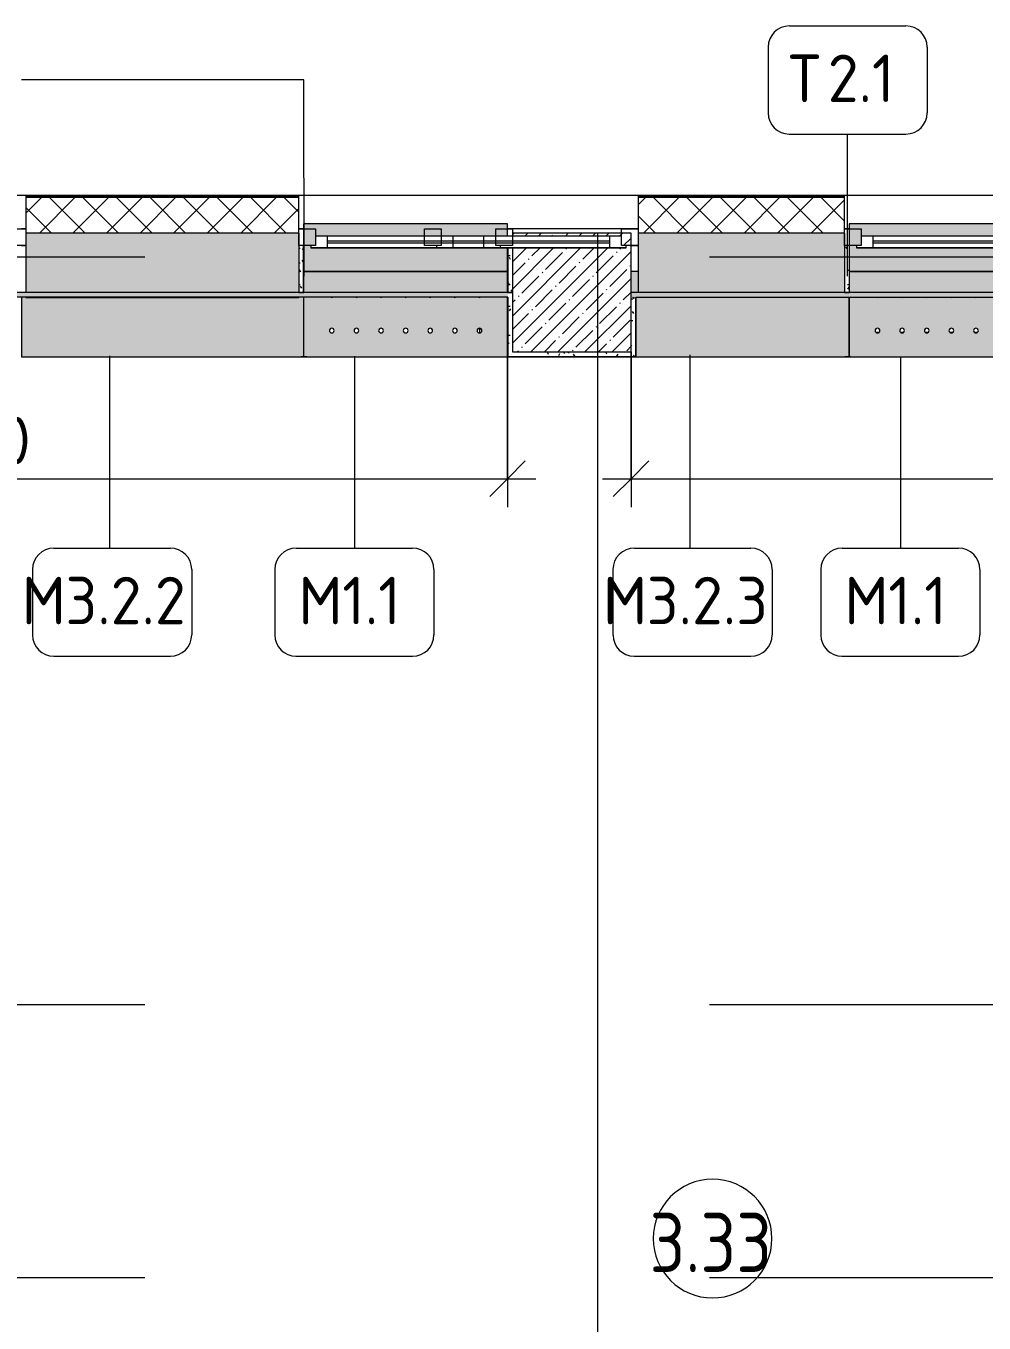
# Model space of a CAD drawing. Header units: millimetres. Extents: x -8624 to 200664, y -8553 to 29000.
# Drawn here: x 164145 to 168184, y 16807 to 22273 of the extents above; entities that cross this region are included whole.
import ezdxf

# ---------------------------------------------------------------- set-up
doc = ezdxf.new("R2010")
doc.units = ezdxf.units.MM
doc.linetypes.add('Осевая', pattern=[15875, 3175, -2381.25, 7937.5, -2381.25])
for name, color, linetype, lineweight in [('A-ANNO-DIMS', 7, 'Continuous', 9), ('A-ANNO-DIMS-100', 7, 'Continuous', 9), ('A-AREA-IDEN', 7, 'Continuous', 9), ('A-GLAZ-2', 7, 'Continuous', 9), ('A-WALL-1', 7, 'Continuous', 9), ('A-WALL-4', 7, 'Continuous', 13), ('I-WALL-5', 7, 'Continuous', 9), ('M-EQPM-2', 7, 'Continuous', 9), ('S-COLS-2', 7, 'Continuous', 9), ('Знаки', 7, 'Continuous', 9), ('Марки для знаков', 7, 'Continuous', 9), ('Оси', 7, 'Continuous', 9), ('Оси-2', 7, 'Осевая', 9)]:
    doc.layers.add(name, color=color, linetype=linetype, lineweight=lineweight)
doc.layers.add('I-WALL-7', color=9, linetype='Continuous', lineweight=9, true_color=0x808080)
doc.layers.add('Знаки-1', color=7, linetype='Continuous', lineweight=9, true_color=0xd7cfbf)
doc.styles.add('GOST Common', font='GOST_Common.ttf', dxfattribs={"width": 0.9, "height": 250})
doc.styles.add('GOST Common_2', font='GOST_Common.ttf', dxfattribs={"height": 200})
doc.styles.add('ISOCPEUR_1', font='isocpeur.ttf', dxfattribs={"width": 0.9, "height": 200})
doc.dimstyles.new('ISO-2_0_0_9К_Средний_округл2', dxfattribs={"dimscale": 304.8, "dimtxt": 199.196235, "dimasz": 0.492126, "dimexe": 0.393701, "dimexo": 0, "dimgap": 0, "dimtad": 1, "dimdec": 0, "dimrnd": 10, "dimzin": 0, "dimdsep": 46, "dimtxsty": 'ISOCPEUR_1', "dimblk1": 'OBLIQUE', "dimblk2": 'OBLIQUE', "dimsah": 1, "dimcen": 0.09, "dimdle": 0.393701, "dimazin": 0, "dimtfac": 1, "dimtdec": 4, "dimtix": 1, "dimtmove": 0, "dimatfit": 3, "dimfxl": 1, "dimtvp": 1, "dimtolj": 1, "dimtzin": 0, "dimarcsym": 2})
pattern_1 = [(0, (50595.258, 0), (121.92, 30.48), [10.058, -81.382, 10.058, -81.382, -487.68]), (0, (50595.258, 0), (121.92, 30.48), [-182.88, 10.058, -172.822, 10.058, -81.382, -213.36]), (0, (50595.258, 0), (121.92, 30.48), [-457.2, 10.058, -50.902, 10.058, -142.342]), (120, (50640.978, 15.24), (-87.356454, 90.345817), [10.058, -81.382, 10.058, -81.382, -487.68]), (120, (50640.978, 15.24), (-87.356454, 90.345817), [-182.88, 10.058, -172.822, 10.058, -81.382, -213.36]), (120, (50640.978, 15.24), (-87.356454, 90.345817), [-457.2, 10.058, -50.902, 10.058, -142.342]), (240, (50656.218, 76.2), (-34.563546, -120.825817), [10.058, -81.382, 10.058, -81.382, -487.68]), (240, (50656.218, 76.2), (-34.563546, -120.825817), [-182.88, 10.058, -172.822, 10.058, -81.382, -213.36]), (240, (50656.218, 76.2), (-34.563546, -120.825817), [-457.2, 10.058, -50.902, 10.058, -142.342])]

# ---------------------------------------------------------------- blocks, each defined once
blk = doc.blocks.new('120_Окно_СКБ_1Ст - 120_Окно_СКБ_1Ст 900х2500_h_ с форточкой-22877787-План зашивки приборов отопления в осях 3 этажа 23-33')
at = {"layer": 'A-GLAZ-2'}
for p, q in [((-450, -127), (-450, -57)), ((-450, -57), (-380, -57)), ((-431, -57), (-450, -57)), ((-380, -57), (-380, -127)), ((380, -87), (-380, -87)), ((-380, -87), (-380, -127)), ((-330, -137), (-330, -87)), ((-330, -107), (330, -107)), ((330, -137), (330, -87)), ((380, -127), (380, -57)), ((380, -57), (450, -57)), ((380, -127), (380, -87)), ((450, -57), (429, -57)), ((450, -57), (450, -127)), ((-380, -127), (-450, -127)), ((-380, -127), (-400, -127)), ((-400, -127), (-400, -137)), ((-400, -137), (400, -137)), ((400, -137), (-400, -137)), ((330, -117), (-330, -117)), ((450, -127), (380, -127)), ((400, -127), (380, -127)), ((400, -137), (400, -127))]:
    blk.add_line(p, q, dxfattribs=at)
blk = doc.blocks.new('120_Окно_СКБ_1Ст - 120_Окно_СКБ_1Ст 900х2500_h_ с форточкой-22876038-План зашивки приборов отопления в осях 3 этажа 23-33')
at = {"layer": 'A-GLAZ-2'}
for p, q in [((-450, -127), (-450, -57)), ((-450, -57), (-380, -57)), ((-431, -57), (-450, -57)), ((-380, -57), (-380, -127)), ((380, -87), (-380, -87)), ((-380, -87), (-380, -127)), ((-330, -137), (-330, -87)), ((-330, -107), (330, -107)), ((330, -137), (330, -87)), ((380, -127), (380, -57)), ((380, -57), (450, -57)), ((380, -127), (380, -87)), ((450, -57), (429, -57)), ((450, -57), (450, -127)), ((-380, -127), (-450, -127)), ((-380, -127), (-400, -127)), ((-400, -127), (-400, -137)), ((-400, -137), (400, -137)), ((400, -137), (-400, -137)), ((330, -117), (-330, -117)), ((450, -127), (380, -127)), ((400, -127), (380, -127)), ((400, -137), (400, -127)), ((429, -127), (450, -127))]:
    blk.add_line(p, q, dxfattribs=at)
blk = doc.blocks.new('120_Окно_СКБ_2Ст_Фрамуга сверху - 120_Окно_СКБ_2Ст_2300х2500_h_ ДОО-23103760-План зашивки приборов отопления в осях 3 этажа 23-33')
at = {"layer": 'A-GLAZ-2'}
for p, q in [((-1150, -127), (-1150, -57)), ((-1150, -57), (-1080, -57)), ((-1129, -57), (-1150, -57)), ((-1080, -57), (-1080, -127)), ((520, -87), (-1080, -87)), ((-1080, -87), (-1080, -127)), ((-1030, -137), (-1030, -87)), ((-1030, -107), (470, -107)), ((470, -137), (470, -87)), ((520, -127), (520, -57)), ((520, -57), (590, -57)), ((520, -127), (520, -87)), ((590, -57), (590, -127)), ((1080, -87), (590, -87)), ((590, -87), (590, -127)), ((640, -137), (640, -87)), ((640, -107), (1030, -107)), ((1030, -137), (1030, -87)), ((1080, -127), (1080, -57)), ((1080, -57), (1150, -57)), ((1080, -127), (1080, -87)), ((1150, -57), (1131, -57)), ((1150, -57), (1150, -127)), ((-1080, -127), (-1150, -127)), ((-1080, -127), (-1100, -127)), ((-1100, -127), (-1100, -137)), ((-1100, -137), (540, -137)), ((540, -137), (-1100, -137)), ((470, -117), (-1030, -117)), ((590, -127), (520, -127)), ((540, -127), (520, -127)), ((540, -137), (540, -127)), ((590, -127), (570, -127)), ((570, -127), (570, -137)), ((570, -137), (1100, -137)), ((1100, -137), (570, -137)), ((1030, -117), (640, -117)), ((1150, -127), (1080, -127)), ((1100, -127), (1080, -127)), ((1100, -137), (1100, -127)), ((1131, -127), (1150, -127))]:
    blk.add_line(p, q, dxfattribs=at)
blk = doc.blocks.new('BSC_Колонна _Прямоугольная - 500х500-23282985-План зашивки приборов отопления в осях 3 этажа 23-33')
at = {"layer": 'S-COLS-2'}
h = blk.add_hatch(dxfattribs=at)
h.set_pattern_fill('FP_130', color=256, style=0, pattern_type=2)
h.set_pattern_definition([(45, (-115850.45, -21150), (-57.024626, 57.024626), []), (45, (-115793.42, -21150), (-57.024626, 57.024626), [100.806, -20.161, 3.353, -16.808])])
h.paths.add_polyline_path([(-250, -250), (250, -250), (250, 250), (-250, 250), (-250, 238), (210, 238), (210, 198), (230, 198), (230, 188), (-250, 188), (-250, -78.5)])
for p, q in [((250, 250), (-250, 250)), ((-250, 250), (-250, 238)), ((250, -250), (250, 250)), ((-250, 188), (-250, -250)), ((-250, -250), (250, -250))]:
    blk.add_line(p, q, dxfattribs=at)
blk = doc.blocks.new('120_Окно_СКБ_1Ст - 120_Окно_СКБ_1Ст 900х2500_h_ с форточкой-V187-План зашивки приборов отопления в осях 3 этажа 23-33')
at = {"layer": 'A-GLAZ-2'}
for p, q in [((-450, -127), (-450, -57)), ((-450, -57), (-380, -57)), ((-380, -57), (-380, -127)), ((380, -87), (-380, -87)), ((-380, -87), (-380, -127)), ((-330, -137), (-330, -87)), ((-330, -107), (330, -107)), ((450, -57), (-101, -57)), ((330, -137), (330, -87)), ((380, -127), (380, -57)), ((380, -57), (450, -57)), ((380, -127), (380, -87)), ((450, -57), (450, -127)), ((-380, -127), (-450, -127)), ((-380, -127), (-400, -127)), ((-400, -127), (-400, -137)), ((-400, -137), (400, -137)), ((400, -137), (-400, -137)), ((330, -117), (-330, -117)), ((450, -127), (380, -127)), ((400, -127), (380, -127)), ((400, -137), (400, -127)), ((420, -127), (450, -127))]:
    blk.add_line(p, q, dxfattribs=at)
blk = doc.blocks.new('radiator_prado_classic_z_tip_30_po exemplyaru - Classic Z Тип 30-300-31134001-План зашивки приборов отопления в осях 3 этажа 23-33')
at = {"layer": 'M-EQPM-2'}
blk.add_line((17.5, 199.6), (17.5, 179.8), dxfattribs=at)
blk.add_line((17.5, 199.6), (17.5, 179.8), dxfattribs=at)
blk = doc.blocks.new('radiator_prado_classic_z_tip_30_po exemplyaru - Classic Z Тип 30-300-V190-План зашивки приборов отопления в осях 3 этажа 23-33')
at = {"layer": 'M-EQPM-2'}
for p, q in [((62.3, 210), (75.2, 210)), ((75.2, 210), (62.3, 210)), ((166, 210), (179, 210)), ((179, 210), (166, 210)), ((269.8, 210), (282.7, 210)), ((282.7, 210), (269.8, 210)), ((373.5, 210), (386.5, 210)), ((386.5, 210), (373.5, 210)), ((477.3, 210), (490.2, 210)), ((490.2, 210), (477.3, 210)), ((581, 210), (594, 210)), ((594, 210), (581, 210)), ((682.5, 197.5), (682.5, 207.5)), ((682.5, 197.5), (682.5, 207.5)), ((684.8, 210), (697.7, 210)), ((697.7, 210), (684.8, 210))]:
    blk.add_line(p, q, dxfattribs=at)
blk = doc.blocks.new('Зашивка радиатора_ с перфорацией М1_1 - Зашивка радиатора_ с перфорацией М1_1-V228-План зашивки приборов отопления в осях 3 этажа 23-33')
at = {"layer": 'Знаки-1'}
blk.add_hatch(color=256, dxfattribs=at).paths.add_polyline_path([(-401.5, 180), (430, 180), (430, 279), (-399, 279), (-399, 289), (-379, 289), (-379, 329), (430, 329), (430, 380), (-430, 380), (-429, 180)])
h = blk.add_hatch(color=256, dxfattribs=at)
h.paths.add_polyline_path([(-430, -179.9), (430.2, -179.9), (430, 71), (-430, 71)])
h.paths.add_polyline_path([(104.7, -79.6), (99.8, -78.3), (96.1, -74.6), (94.8, -69.6), (96.1, -64.6), (99.8, -61), (104.7, -59.6), (109.8, -61), (113.4, -64.6), (114.8, -69.6), (113.4, -74.6), (109.8, -78.3), (107.3, -79.3)])
h.paths.add_polyline_path([(1, -79.6), (-4, -78.3), (-7.7, -74.6), (-9, -69.6), (-7.7, -64.6), (-4, -61), (1, -59.6), (6, -61), (9.7, -64.6), (11, -69.6), (9.7, -74.6), (6, -78.3), (3.6, -79.3)])
h.paths.add_polyline_path([(208.5, -79.6), (203.5, -78.3), (199.8, -74.6), (198.5, -69.6), (199.8, -64.6), (203.5, -61), (208.5, -59.6), (213.5, -61), (217.2, -64.6), (218.5, -69.6), (217.2, -74.6), (213.5, -78.3), (211.1, -79.3)])
h.paths.add_polyline_path([(312.2, -79.6), (307.3, -78.3), (303.6, -74.6), (302.3, -69.6), (303.6, -64.6), (307.3, -61), (312.2, -59.6), (317.3, -61), (320.9, -64.6), (322.3, -69.6), (320.9, -74.6), (317.3, -78.3), (314.6, -79.3)])
h.paths.add_polyline_path([(-206.5, -79.6), (-211.5, -78.3), (-215.2, -74.6), (-216.5, -69.6), (-215.2, -64.6), (-211.5, -61), (-206.5, -59.6), (-201.5, -61), (-197.8, -64.6), (-196.5, -69.6), (-197.8, -74.6), (-201.5, -78.3), (-203.9, -79.3)])
h.paths.add_polyline_path([(-310.3, -79.6), (-315.2, -78.3), (-318.9, -74.6), (-320.2, -69.6), (-318.9, -64.6), (-315.2, -61), (-310.3, -59.6), (-305.2, -61), (-301.6, -64.6), (-300.2, -69.6), (-301.6, -74.6), (-305.2, -78.3), (-307.7, -79.3)])
h.paths.add_polyline_path([(-102.8, -79.6), (-107.7, -78.3), (-111.4, -74.6), (-112.7, -69.6), (-111.4, -64.6), (-107.7, -61), (-102.8, -59.6), (-97.7, -61), (-94.1, -64.6), (-92.7, -69.6), (-94.1, -74.6), (-97.7, -78.3), (-100.2, -79.3)])
h.paths.add_polyline_path([(391.2, 91), (430.2, 91), (430.2, 180), (-429, 179.1), (-429, 91), (390.5, 91)])
at = {"layer": 'Знаки'}
for p, q in [((430, 380), (-430, 380)), ((-430, 380), (-430, 289)), ((430, 329), (430, 380)), ((430, 180), (430, 279)), ((-429, 180), (430, 180)), ((430.2, 180), (-429, 180)), ((430.2, 91), (430.2, 180)), ((-430, 71), (-430, -179.9)), ((430.2, -179.9), (430.2, 71)), ((-430, -179.9), (430.2, -179.9))]:
    blk.add_line(p, q, dxfattribs=at)
for centre, start, end in [((-310.3, 80.4), 255, 285), ((-206.5, 80.4), 255, 285), ((-102.8, 80.4), 255, 285), ((1, 80.4), 255, 285), ((104.7, 80.4), 255, 285), ((208.5, 80.4), 255, 285), ((312.2, 80.4), 255, 285), ((-310.3, -69.6), 0, 180), ((-310.3, -69.6), 180, 0), ((-206.5, -69.6), 0, 180), ((-206.5, -69.6), 180, 0), ((-102.8, -69.6), 0, 180), ((-102.8, -69.6), 180, 0), ((1, -69.6), 0, 180), ((1, -69.6), 180, 0), ((104.7, -69.6), 0, 180), ((104.7, -69.6), 180, 0), ((208.5, -69.6), 0, 180), ((208.5, -69.6), 180, 0), ((312.2, -69.6), 0, 180), ((312.2, -69.6), 180, 0)]:
    blk.add_arc(centre, 10, start, end, dxfattribs=at)
blk = doc.blocks.new('Зашивка радиатора_ с перфорацией М1_1 - Зашивка радиатора_ с перфорацией М1_1-V229-План зашивки приборов отопления в осях 3 этажа 23-33')
at = {"layer": 'Знаки-1'}
h = blk.add_hatch(color=256, dxfattribs=at)
h.paths.add_polyline_path([(-314.3, 180), (430, 180), (430, 380), (-430, 380), (-429, 180)])
h.paths.add_polyline_path([(381, 279), (-399, 279), (-399, 289), (-379, 289), (-379, 329), (381, 329), (381, 289), (401, 289), (401, 279)])
h = blk.add_hatch(color=256, dxfattribs=at)
h.paths.add_polyline_path([(-155.2, -179.9), (412.2, -179.9), (412.2, 71), (-430, 71), (-430, -179.9), (-314.3, -179.9)])
h.paths.add_polyline_path([(312.2, -79.6), (307.3, -78.3), (303.6, -74.6), (302.3, -69.6), (303.6, -64.6), (307.3, -61), (312.2, -59.6), (317.3, -61), (320.9, -64.6), (322.2, -69.7), (320.9, -74.6), (317.3, -78.3), (314.8, -79.3)])
h.paths.add_polyline_path([(1, -79.6), (-4, -78.3), (-7.7, -74.6), (-9, -69.6), (-7.7, -64.6), (-4, -61), (1, -59.6), (6, -61), (9.7, -64.6), (11, -69.6), (9.7, -74.6), (6, -78.3), (3.6, -79.3)])
h.paths.add_polyline_path([(104.7, -79.6), (99.8, -78.3), (96.1, -74.6), (94.8, -69.6), (96.1, -64.6), (99.8, -61), (104.7, -59.6), (109.8, -61), (113.4, -64.6), (114.8, -69.6), (113.4, -74.6), (109.8, -78.3), (107.3, -79.3)])
h.paths.add_polyline_path([(208.5, -79.6), (203.5, -78.3), (199.8, -74.6), (198.5, -69.6), (199.8, -64.6), (203.5, -61), (208.5, -59.6), (213.5, -61), (217.2, -64.6), (218.5, -69.6), (217.2, -74.6), (213.5, -78.3), (211.1, -79.3)])
h.paths.add_polyline_path([(-102.8, -79.6), (-107.7, -78.3), (-111.4, -74.6), (-112.7, -69.6), (-111.4, -64.6), (-107.7, -61), (-102.8, -59.6), (-97.7, -61), (-94.1, -64.6), (-92.7, -69.6), (-94.1, -74.6), (-97.7, -78.3), (-100.2, -79.3)])
h.paths.add_polyline_path([(-310.3, -79.6), (-315.2, -78.3), (-318.9, -74.6), (-320.2, -69.6), (-318.9, -64.6), (-315.2, -61), (-310.3, -59.6), (-305.2, -61), (-301.6, -64.6), (-300.2, -69.6), (-301.6, -74.6), (-305.2, -78.3), (-307.7, -79.3)])
h.paths.add_polyline_path([(-206.5, -79.6), (-211.5, -78.3), (-215.2, -74.6), (-216.5, -69.6), (-215.2, -64.6), (-211.5, -61), (-206.5, -59.6), (-201.5, -61), (-197.8, -64.6), (-196.5, -69.6), (-197.8, -74.6), (-201.5, -78.3), (-203.9, -79.3)])
h.paths.add_polyline_path([(-311.1, 91), (412.2, 91), (412.2, 159.9), (430.2, 159.9), (430.2, 180), (-429, 179.1), (-429, 91), (-314.1, 91)])
at = {"layer": 'Знаки'}
for p, q in [((430, 380), (-430, 380)), ((-430, 380), (-430, 289)), ((430, 180), (430, 380)), ((-429, 180), (430, 180)), ((430.2, 180), (-429, 180)), ((-430, 71.1), (-430, -179.9)), ((-430, -179.9), (412.2, -179.9))]:
    blk.add_line(p, q, dxfattribs=at)
for centre, start, end in [((-310.3, 80.4), 255, 285), ((-206.5, 80.4), 255, 285), ((-102.8, 80.4), 255, 285), ((1, 80.4), 255, 287.2601), ((104.7, 80.4), 255, 285), ((208.5, 80.4), 255, 285), ((312.2, 80.4), 255, 285), ((-310.3, -69.6), 0, 180), ((-310.3, -69.6), 180, 0), ((-206.5, -69.6), 0, 180), ((-206.5, -69.6), 180, 0), ((-102.8, -69.6), 0, 180), ((-102.8, -69.6), 180, 0), ((1, -69.6), 0, 180), ((1, -69.6), 180, 0), ((104.7, -69.6), 0, 180), ((104.7, -69.6), 180, 0), ((208.5, -69.6), 0, 180), ((208.5, -69.6), 180, 0), ((312.2, -69.6), 0, 180), ((312.2, -69.6), 180, 0)]:
    blk.add_arc(centre, 10, start, end, dxfattribs=at)
blk = doc.blocks.new('Зашивка без перфорации М3_2_1 - М3_2_2-V231-План зашивки приборов отопления в осях 3 этажа 23-33')
at = {"layer": 'Знаки-1'}
h = blk.add_hatch(color=256, dxfattribs=at)
h.paths.add_polyline_path([(-430, -179.9), (760.2, -179.9), (760.2, 71), (-430, 71), (-430, 12.5)])
h.paths.add_polyline_path([(759.4, 91), (760.2, 91), (759.4, 180)])
at = {"layer": 'Знаки'}
for p, q in [((760.2, 91), (760.2, 180)), ((-430, 71), (-430, -179.9)), ((760.2, -179.9), (760.2, 71)), ((-430, -179.9), (760.2, -179.9))]:
    blk.add_line(p, q, dxfattribs=at)
blk = doc.blocks.new('Зашивка без перфорации М3_2_1 - М3_2_3-V232-План зашивки приборов отопления в осях 3 этажа 23-33')
at = {"layer": 'Знаки-1'}
h = blk.add_hatch(color=256, dxfattribs=at)
h.paths.add_polyline_path([(-389, -179.9), (510.2, -179.9), (510.2, 71), (-389, 70), (-389, -179), (-409, -179.9)])
h.paths.add_polyline_path([(-409, 91), (-379, 91), (-379, 180), (-409, 180)])
at = {"layer": 'Знаки'}
for p, q in [((-379, 180), (-409, 180)), ((510.2, -179.9), (510.2, 71.1)), ((-430, -179.9), (510.2, -179.9))]:
    blk.add_line(p, q, dxfattribs=at)
blk = doc.blocks.new('Зашивка_ опоясывающая панель - Зашивка_ опоясывающая панель Т2_1-V239-План зашивки приборов отопления в осях 3 этажа 23-33')
at = {"layer": 'Знаки'}
blk.add_line((-430, 180), (-406, 180), dxfattribs=at)
blk = doc.blocks.new('Зашивка_ опоясывающая панель - Зашивка_ опоясывающая панель Т2_1-V240-План зашивки приборов отопления в осях 3 этажа 23-33')
at = {"layer": 'Знаки'}
for p, q in [((-430, 180), (-406, 180)), ((-430, 173.8), (-430, 175))]:
    blk.add_line(p, q, dxfattribs=at)
blk = doc.blocks.new('Марка_Помещения - Номер-25198446-План зашивки приборов отопления в осях 3 этажа 23-33')
at = {"layer": 'A-AREA-IDEN'}
for start, end in [(360, 180), (180, 360)]:
    blk.add_arc((0, 0), 2.5, start, end, dxfattribs=at)
blk = doc.blocks.new('Марка_Знаки - В прямоуг_Наименование краткое-30718135-План зашивки приборов отопления в осях 3 этажа 23-33')
at = {"layer": 'Марки для знаков'}
for p, q in [((-2.455, 2.278), (2.455, 2.278)), ((-3.355, 1.378), (-3.355, -1.384)), ((3.355, 1.378), (3.355, -1.378)), ((-2.461, -2.278), (2.455, -2.278))]:
    blk.add_line(p, q, dxfattribs=at)
for centre, radius, start, end in [((-2.455, 1.378), 0.9, 90, 180), ((2.455, 1.378), 0.9, 0, 90), ((-2.461, -1.384), 0.893, 180, 270), ((2.455, -1.378), 0.9, 270, 0)]:
    blk.add_arc(centre, radius, start, end, dxfattribs=at)
blk = doc.blocks.new('DIMBLOCK64-План зашивки приборов отопления в осях 3 этажа 23-33')
at = {"layer": 'A-ANNO-DIMS-100'}
for p, q in [((161645.3, 20900), (161645.3, 20245.1)), ((161645.3, 20365.1), (161645.3, 20900)), ((166174.9, 20879.1), (166174.9, 20245.1)), ((166174.9, 20365.1), (166174.9, 20879.1)), ((161525.3, 20365.1), (166294.9, 20365.1))]:
    blk.add_line(p, q, dxfattribs=at)
at = {"layer": 'A-ANNO-DIMS-100', "lineweight": 20}
for p, q in [((161645.3, 20365.1), (161720.3, 20440.1)), ((166174.9, 20365.1), (166249.9, 20440.1)), ((161645.3, 20365.1), (161570.3, 20290.1)), ((166174.9, 20365.1), (166099.9, 20290.1))]:
    blk.add_line(p, q, dxfattribs=at)
at = {"layer": 'A-ANNO-DIMS-100', "color": 0, "insert": (163647.7, 20626.4), "char_height": 200, "width": 629.767, "attachment_point": 1, "line_spacing_factor": 1.149209, "style": 'ISOCPEUR_1'}
blk.add_mtext('4530', dxfattribs=at)
blk = doc.blocks.new('_Oblique')
at = {"color": 0, "linetype": 'ByBlock', "lineweight": -2}
blk.add_line((-0.5, -0.5), (0.5, 0.5), dxfattribs=at)
blk = doc.blocks.new('DIMBLOCK65-План зашивки приборов отопления в осях 3 этажа 23-33')
at = {"layer": 'A-ANNO-DIMS-100'}
for p, q in [((166695.7, 20900), (166695.7, 20245.1)), ((166695.7, 20365.1), (166695.7, 20900)), ((170724.7, 20879), (170724.7, 20245.1)), ((170724.7, 20365.1), (170724.7, 20879)), ((166575.7, 20365.1), (170844.7, 20365.1))]:
    blk.add_line(p, q, dxfattribs=at)
at = {"layer": 'A-ANNO-DIMS-100', "lineweight": 20}
for p, q in [((166695.7, 20365.1), (166770.7, 20440.1)), ((170724.7, 20365.1), (170799.7, 20440.1)), ((166695.7, 20365.1), (166620.7, 20290.1)), ((170724.7, 20365.1), (170649.7, 20290.1))]:
    blk.add_line(p, q, dxfattribs=at)
at = {"layer": 'A-ANNO-DIMS-100', "color": 0, "insert": (168447.8, 20626.4), "char_height": 200, "width": 629.767, "attachment_point": 1, "line_spacing_factor": 1.149209, "style": 'ISOCPEUR_1'}
blk.add_mtext('4030', dxfattribs=at)

msp = doc.modelspace()

# ---------------------------------------------------------------- hatches: boundary and pattern name
at = {"layer": 'A-WALL-1'}
h = msp.add_hatch(dxfattribs=at)
h.set_pattern_fill('FP_120', color=256, style=0, pattern_type=2)
h.set_pattern_definition([(45, (50595.26, 0), (-70.71068, 70.71068), []), (135, (50595.26, 0), (-70.71068, -70.71068), [])])
h.paths.add_polyline_path([(175675.3, 21400), (175825.3, 21400), (175825.3, 21550), (170745.5, 21550), (170745.5, 21400), (175425.3, 21400)])
h.paths.add_polyline_path([(169845.5, 21400), (169845.5, 21550), (168495.7, 21550), (168495.7, 21400), (169481, 21400)])
h.paths.add_polyline_path([(166934.6, 21400), (167595.7, 21400), (167595.7, 21550), (166725.7, 21550), (166725.7, 21400)])
h.paths.add_polyline_path([(165295.7, 21400), (165295.7, 21550), (164145.3, 21550), (164145.3, 21400), (164388.3, 21400)])
h.paths.add_polyline_path([(161645.3, 21400), (161845.3, 21400), (161845.3, 21550), (160545.7, 21550), (160545.7, 21400), (160945.3, 21400)])
h.paths.add_polyline_path([(159645.7, 21400), (159645.7, 21550), (158345.7, 21550), (158345.7, 21400), (159295.6, 21400)])
h.paths.add_polyline_path([(143905.3, 21400), (143905.3, 21550), (143885.3, 21550), (143885.3, 21400)])
h.paths.add_polyline_path([(157445.7, 21400), (157445.7, 21550), (156145.5, 21550), (156145.5, 21400), (156749.3, 21400)])
h.paths.add_polyline_path([(155245.5, 21400), (155245.5, 21550), (154045.3, 21550), (154045.3, 21400), (154202.9, 21400)])
h.paths.add_polyline_path([(151745.3, 21400), (151745.3, 21550), (147205.3, 21550), (147205.3, 21400), (151656.6, 21400)])
at = {"layer": 'I-WALL-5'}
h = msp.add_hatch(dxfattribs=at)
h.set_pattern_fill('FP_119', color=256, style=0, pattern_type=2)
h.set_pattern_definition([(45, (50595.26, 0), (-57.024626, 57.024626), []), (45, (50652.28, 0), (-57.024626, 57.024626), [100.806, -20.161, 3.353, -16.808])])
h.paths.add_polyline_path([(171635.3, 21150), (171635.3, 21400), (171445.3, 21400), (171445.3, 21150)])
h.paths.add_polyline_path([(169845.5, 21150), (169845.5, 21400), (168495.7, 21400), (168495.7, 21150), (169799.3, 21150)])
h.paths.add_polyline_path([(167571.2, 21150), (167595.7, 21150), (167595.7, 21400), (166725.7, 21400), (166725.7, 21150), (166934.6, 21150)])
h.paths.add_polyline_path([(165024.9, 21150), (165295.7, 21150), (165295.7, 21400), (164145.3, 21400), (164145.3, 21150), (164388.3, 21150)])
h.paths.add_polyline_path([(160545.7, 21150), (160945.3, 21150), (160945.3, 21400), (160545.7, 21400), (160545.7, 21179.6)])
h.paths.add_polyline_path([(161645.3, 21150), (161845.3, 21150), (161845.3, 21400), (161645.3, 21400), (161645.3, 21275)])
h.paths.add_polyline_path([(159645.7, 21150), (159645.7, 21400), (158345.7, 21400), (158345.7, 21150), (159613.9, 21150)])
h.paths.add_polyline_path([(156749.3, 21150), (157445.7, 21150), (157445.7, 21400), (156645.3, 21400), (156645.3, 21150)])
h.paths.add_polyline_path([(155157.8, 21150), (155245.5, 21150), (155245.5, 21400), (154045.3, 21400), (154045.3, 21150), (154839.5, 21150)])
h.paths.add_polyline_path([(151745.3, 21150), (151745.3, 21400), (151395.3, 21400), (151395.3, 21150), (151656.6, 21150)])
at = {"layer": 'I-WALL-7'}
h = msp.add_hatch(dxfattribs=at)
h.set_pattern_fill('FP_139', color=256, style=0, pattern_type=2)
h.set_pattern_definition(pattern_1)
h.paths.add_polyline_path([(165315.7, 21150), (165315.7, 21348), (165295.7, 21348), (165295.7, 21150)])
h = msp.add_hatch(dxfattribs=at)
h.set_pattern_fill('FP_139', color=256, style=0, pattern_type=2)
h.set_pattern_definition(pattern_1)
h.paths.add_polyline_path([(166175.7, 21150), (166195.7, 21150), (166195.7, 21338), (166175.7, 21338), (166175.7, 21287.8)])
h = msp.add_hatch(dxfattribs=at)
h.set_pattern_fill('FP_139', color=256, style=0, pattern_type=2)
h.set_pattern_definition(pattern_1)
h.paths.add_polyline_path([(167615.7, 21150), (167615.7, 21348), (167595.7, 21348), (167595.7, 21150)])
h = msp.add_hatch(dxfattribs=at)
h.set_pattern_fill('FP_139', color=256, style=0, pattern_type=2)
h.set_pattern_definition(pattern_1)
h.paths.add_polyline_path([(166175.7, 21130), (166175.7, 21150), (161665.3, 21150), (161665.3, 21130), (166174.7, 21130)])
h = msp.add_hatch(dxfattribs=at)
h.set_pattern_fill('FP_139', color=256, style=0, pattern_type=2)
h.set_pattern_definition(pattern_1)
h.paths.add_polyline_path([(166175.7, 20900), (166195.7, 20900), (166195.7, 21150), (166175.7, 21150), (166175.7, 21071.5)])
h = msp.add_hatch(dxfattribs=at)
h.set_pattern_fill('FP_139', color=256, style=0, pattern_type=2)
h.set_pattern_definition(pattern_1)
h.paths.add_polyline_path([(170725.5, 21130), (170725.5, 21150), (166695.7, 21150), (166695.7, 21130), (170724.5, 21130)])
h = msp.add_hatch(dxfattribs=at)
h.set_pattern_fill('FP_139', color=256, style=0, pattern_type=2)
h.set_pattern_definition(pattern_1)
h.paths.add_polyline_path([(166715.7, 20880), (166715.7, 21130), (166695.7, 21130), (166695.7, 20880)])
h = msp.add_hatch(dxfattribs=at)
h.set_pattern_fill('FP_139', color=256, style=0, pattern_type=2)
h.set_pattern_definition(pattern_1)
h.paths.add_polyline_path([(166695.7, 20880), (166695.7, 20900), (166175.7, 20900), (166175.7, 20880), (166298, 20880)])

# ---------------------------------------------------------------- linework, layer by layer
at = {"layer": 'A-WALL-1'}
for p, q in [((167595.7, 21558), (157445.7, 21558)), ((164145.3, 21558), (164145.3, 21400)), ((165295.7, 21400), (165295.7, 21558)), ((166725.7, 21558), (166725.7, 21400)), ((167595.7, 21400), (167595.7, 21558)), ((175833.3, 21558), (167595.7, 21558))]:
    msp.add_line(p, q, dxfattribs=at)
at = {"layer": 'A-WALL-4'}
for p, q in [((165295.7, 21553), (164145.3, 21553)), ((165295.7, 21550), (164145.3, 21550)), ((167595.7, 21553), (166725.7, 21553)), ((167595.7, 21550), (166725.7, 21550)), ((165295.7, 21400), (164145.3, 21400)), ((167595.7, 21400), (166725.7, 21400)), ((166175.7, 21130), (166174.7, 21130)), ((166175.7, 21130), (166175.7, 20900)), ((166715.7, 21130), (167595.7, 21130)), ((166715.7, 21130), (166715.7, 21129))]:
    msp.add_line(p, q, dxfattribs=at)
at = {"layer": 'I-WALL-5'}
for p, q in [((164145.3, 21400), (164145.3, 21150)), ((165295.7, 21400), (165295.7, 21150)), ((166725.7, 21400), (166725.7, 21150)), ((167595.7, 21400), (167595.7, 21150)), ((165316.7, 21348), (165295.7, 21348)), ((165315.7, 21150), (165315.7, 21348)), ((165316.7, 21150), (165316.7, 21348)), ((166174.7, 21338), (166174.7, 21150)), ((166175.7, 21338), (166175.7, 21150)), ((167616.7, 21348), (167595.7, 21348)), ((167615.7, 21150), (167615.7, 21348)), ((167616.7, 21150), (167616.7, 21348)), ((166195.7, 21150), (161665.3, 21150)), ((166174.7, 21130), (161665.3, 21130)), ((164145.3, 21130), (164145.3, 21129)), ((164145.3, 21129), (165295.7, 21129)), ((165295.7, 21150), (165316.7, 21150)), ((165295.7, 21129), (165295.7, 21130)), ((166174.7, 21150), (166195.7, 21150)), ((166174.7, 21130), (166174.7, 20879)), ((170745.3, 21150), (166695.7, 21150)), ((166715.7, 20880), (166715.7, 21129)), ((167595.7, 21129), (166715.7, 21129)), ((166716.7, 20879), (166716.7, 21129)), ((167595.7, 21150), (167616.7, 21150)), ((167595.7, 21130), (170724.5, 21130)), ((167595.7, 21129), (167595.7, 21130)), ((166175.7, 20900), (166175.7, 20880)), ((166175.7, 20880), (166715.7, 20880)), ((166174.7, 20879), (166716.7, 20879))]:
    msp.add_line(p, q, dxfattribs=at)
at = {"layer": 'Марки для знаков'}
for p, q in [((165316.1, 22045.4), (164126.4, 22045.4)), ((165317.3, 21219), (165316.1, 22045.4)), ((167608.6, 21218.9), (167608.6, 21817.7)), ((164496.9, 20883), (164496.9, 20072.7)), ((165529.6, 20881.2), (165529.6, 20072.7)), ((166943.5, 20886.9), (166943.5, 20072.7)), ((167830.8, 20875.5), (167830.8, 20072.7))]:
    msp.add_line(p, q, dxfattribs=at)
at = {"layer": 'Оси'}
msp.add_line((166555.3, 18900), (166555.3, 21400), dxfattribs=at)
at = {"layer": 'Оси-2'}
for p, q in [((135277, 21300), (173175.3, 21300)), ((166555.3, 593.7), (166555.3, 18900)), ((135277, 18150), (173325.3, 18150)), ((135277, 17000), (173325.3, 17000))]:
    msp.add_line(p, q, dxfattribs=at)

# ---------------------------------------------------------------- block references
at = {"layer": 'A-AREA-IDEN', "xscale": 99.99999999999993, "yscale": 99.99999999999993, "zscale": 99.99999999999993}
msp.add_blockref('Марка_Помещения - Номер-25198446-План зашивки приборов отопления в осях 3 этажа 23-33', (167039.3, 17163.5), dxfattribs=at)
at = {"layer": 'A-GLAZ-2'}
for name, p in [('120_Окно_СКБ_2Ст_Фрамуга сверху - 120_Окно_СКБ_2Ст_2300х2500_h_ ДОО-23103760-План зашивки приборов отопления в осях 3 этажа 23-33', (162995.3, 21475)), ('120_Окно_СКБ_1Ст - 120_Окно_СКБ_1Ст 900х2500_h_ с форточкой-22877787-План зашивки приборов отопления в осях 3 этажа 23-33', (165745.7, 21475)), ('120_Окно_СКБ_1Ст - 120_Окно_СКБ_1Ст 900х2500_h_ с форточкой-V187-План зашивки приборов отопления в осях 3 этажа 23-33', (166275.7, 21475)), ('120_Окно_СКБ_1Ст - 120_Окно_СКБ_1Ст 900х2500_h_ с форточкой-22876038-План зашивки приборов отопления в осях 3 этажа 23-33', (168045.7, 21475))]:
    msp.add_blockref(name, p, dxfattribs=at)
at = {"layer": 'M-EQPM-2', "rotation": 180}
for name, p in [('radiator_prado_classic_z_tip_30_po exemplyaru - Classic Z Тип 30-300-31134001-План зашивки приборов отопления в осях 3 этажа 23-33', (166075.3, 21179)), ('radiator_prado_classic_z_tip_30_po exemplyaru - Classic Z Тип 30-300-V190-План зашивки приборов отопления в осях 3 этажа 23-33', (168425.7, 21191.8))]:
    msp.add_blockref(name, p, dxfattribs=at)
at = {"layer": 'S-COLS-2'}
msp.add_blockref('BSC_Колонна _Прямоугольная - 500х500-23282985-План зашивки приборов отопления в осях 3 этажа 23-33', (166445.7, 21150), dxfattribs=at)
at = {"layer": 'Знаки'}
for name, p in [('Зашивка радиатора_ с перфорацией М1_1 - Зашивка радиатора_ с перфорацией М1_1-V228-План зашивки приборов отопления в осях 3 этажа 23-33', (165744.7, 21059)), ('Зашивка радиатора_ с перфорацией М1_1 - Зашивка радиатора_ с перфорацией М1_1-V229-План зашивки приборов отопления в осях 3 этажа 23-33', (168044.7, 21059)), ('Зашивка без перфорации М3_2_1 - М3_2_2-V231-План зашивки приборов отопления в осях 3 этажа 23-33', (164556.3, 21059)), ('Зашивка без перфорации М3_2_1 - М3_2_3-V232-План зашивки приборов отопления в осях 3 этажа 23-33', (167104.7, 21059))]:
    msp.add_blockref(name, p, dxfattribs=at)
at = {"layer": 'Знаки', "rotation": 180}
for name, p in [('Зашивка_ опоясывающая панель - Зашивка_ опоясывающая панель Т2_1-V240-План зашивки приборов отопления в осях 3 этажа 23-33', (167190.6, 21058.9)), ('Зашивка_ опоясывающая панель - Зашивка_ опоясывающая панель Т2_1-V239-План зашивки приборов отопления в осях 3 этажа 23-33', (164899.3, 21059))]:
    msp.add_blockref(name, p, dxfattribs=at)
at = {"layer": 'Марки для знаков', "xscale": 99.99999999999993, "yscale": 99.99999999999993, "zscale": 99.99999999999993}
for p in [(167608.6, 22045.4), (164508.4, 19844.9), (165529.6, 19844.9), (166955, 19844.9), (167830.8, 19844.9)]:
    msp.add_blockref('Марка_Знаки - В прямоуг_Наименование краткое-30718135-План зашивки приборов отопления в осях 3 этажа 23-33', p, dxfattribs=at)

# ---------------------------------------------------------------- texts
at = {"layer": 'A-AREA-IDEN', "insert": (166773.5, 17272), "char_height": 250, "width": 663.797, "attachment_point": 1, "style": 'GOST Common'}
msp.add_mtext('3.33', dxfattribs=at)
at = {"layer": 'Марки для знаков', "char_height": 200, "attachment_point": 1, "style": 'GOST Common_2'}
for s, insert, width in [('\\fGOST Common|b0|i0|c204|p34|;Т', (167359.1, 22152.5), 200.422), ('2.1', (167524.5, 22152.5), 368.776), ('\\fGOST Common|b0|i0|c204|p34|;М', (164126.4, 19952), 224.472), ('3.2.2', (164311.6, 19952), 665.401), ('\\fGOST Common|b0|i0|c204|p34|;М', (165293.1, 19952), 224.472), ('1.1', (165478.3, 19952), 312.658), ('\\fGOST Common|b0|i0|c204|p34|;М', (166576.5, 19952), 224.472), ('3.2.3', (166761.7, 19952), 657.384), ('\\fGOST Common|b0|i0|c204|p34|;М', (167594.3, 19952), 224.472), ('1.1', (167779.6, 19952), 312.658)]:
    msp.add_mtext(s, dxfattribs=dict(at, insert=insert, width=width))

# ---------------------------------------------------------------- dimensions: what is measured, and where the dimension line sits
at = {"layer": 'A-ANNO-DIMS'}
for base, p1, p2, override, picture, middle in [((166174.9, 20365.1), (161645.3, 20900), (166174.9, 20879.1), {"dimpost": '<>', "dimfxl": 4529.738165}, 'DIMBLOCK64-План зашивки приборов отопления в осях 3 этажа 23-33', (163910.1, 20465.1)), ((170724.7, 20365.1), (166695.7, 20900), (170724.7, 20879), {"dimpost": '<>', "dimfxl": 4029.064089}, 'DIMBLOCK65-План зашивки приборов отопления в осях 3 этажа 23-33', (168710.2, 20465.1))]:
    dim = msp.add_linear_dim(base=base, p1=p1, p2=p2, dimstyle='ISO-2_0_0_9К_Средний_округл2', override=override, dxfattribs=at)
    dim.commit()
    dim.dimension.update_dxf_attribs({"geometry": picture, "text_midpoint": middle})

doc.saveas('drawing.dxf')
